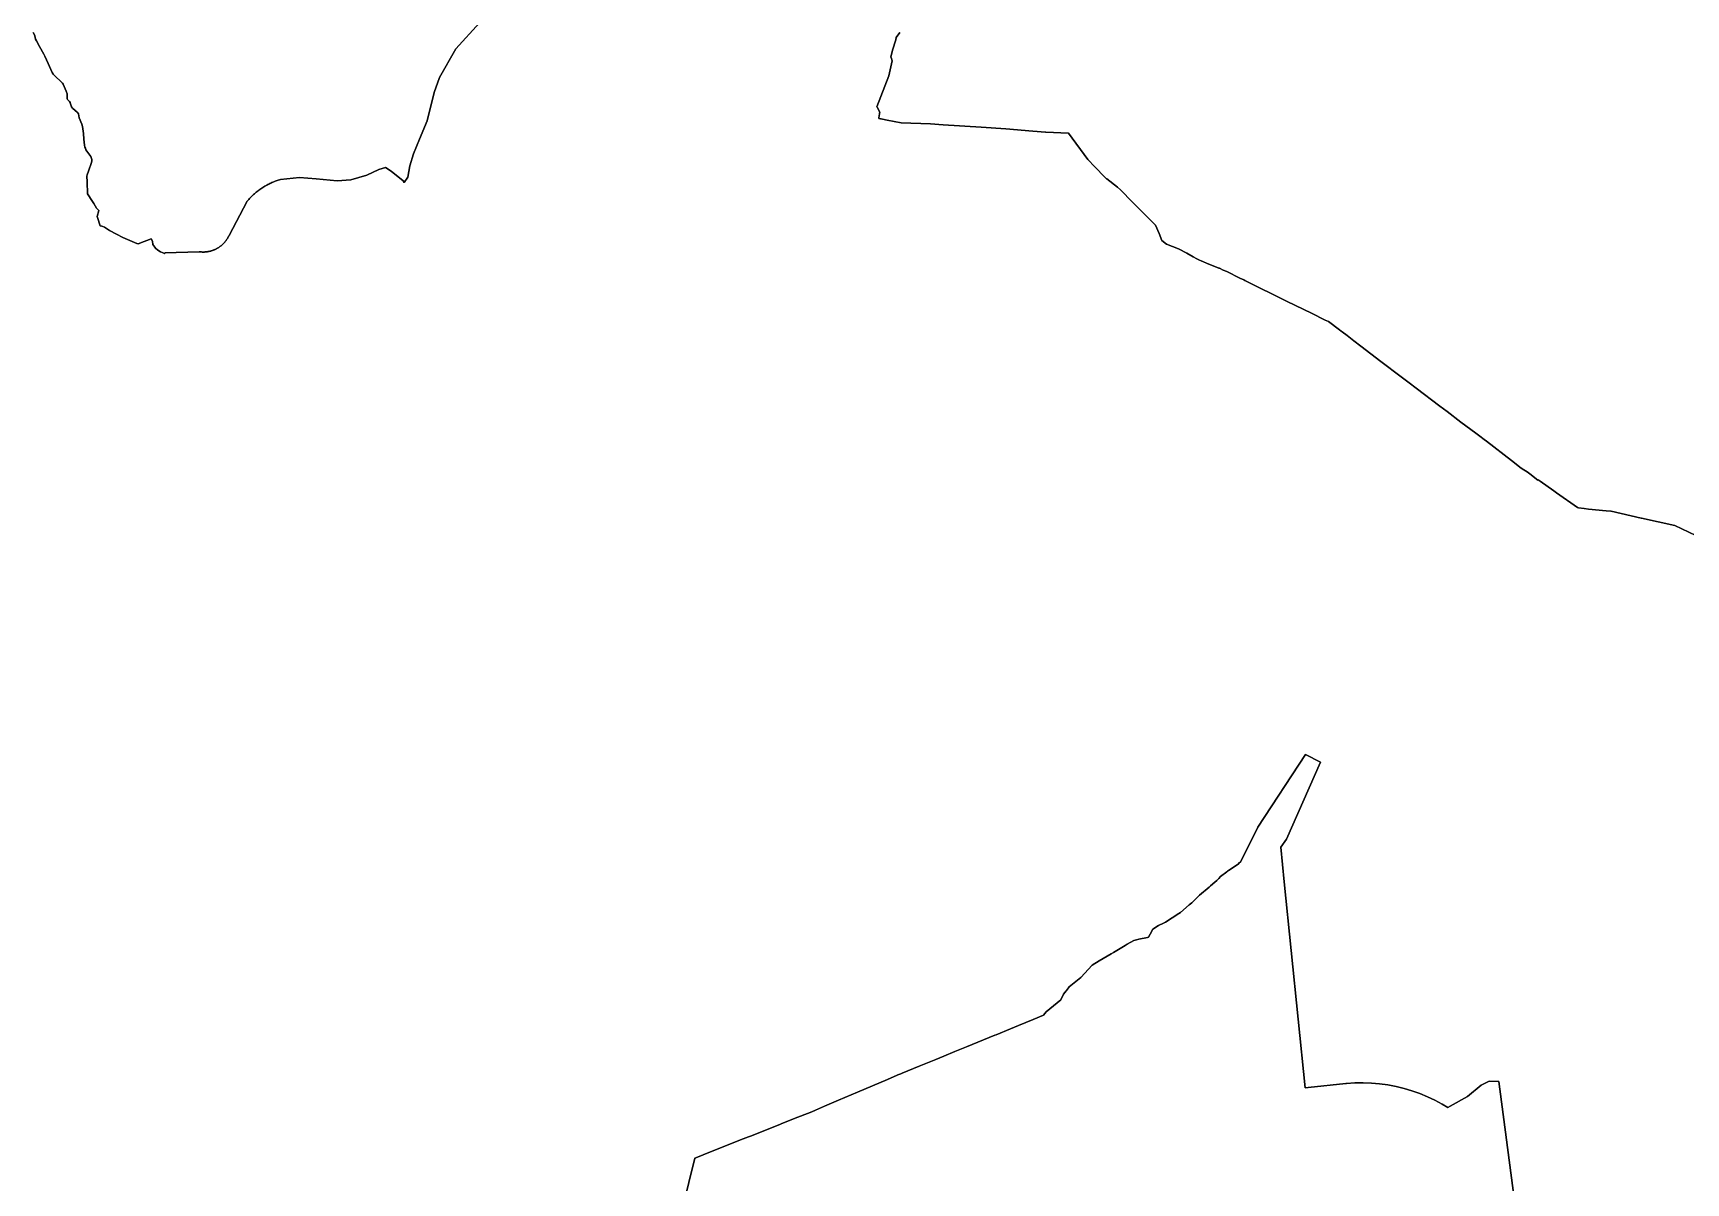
# Model space of a CAD drawing. Header units: inches. Extents: x 130170 to 284068, y 377793 to 804530.
# Drawn here: x 237639 to 240859, y 728225 to 730464 of the extents above; entities that cross this region are included whole.
import ezdxf

# ---------------------------------------------------------------- set-up
doc = ezdxf.new("R2010")
doc.units = ezdxf.units.IN
doc.header["$MEASUREMENT"] = 0
doc.layers.add('muni_il', color=7, linetype='Continuous')

msp = doc.modelspace()

# ---------------------------------------------------------------- linework, layer by layer
at = {"layer": 'muni_il'}
for points in [[(237638.7, 730464.8), (237641.4, 730460.7), (237642.2, 730458.8), (237643.7, 730452.4), (237645.4, 730448.7), (237651.5, 730437.7), (237659.7, 730422.6), (237661.6, 730418.8), (237668.2, 730404.5), (237676.2, 730386.9), (237678, 730383.8), (237680.9, 730380.6), (237694.2, 730368.2), (237695.9, 730366.6), (237697.5, 730364.6), (237703.2, 730351), (237704.9, 730345.6), (237705.4, 730336.2), (237705.7, 730334.4), (237709.5, 730330.5), (237710.7, 730329.1), (237711, 730328.4), (237713.2, 730322.4), (237713.9, 730320.4), (237715.3, 730317.9), (237716.1, 730317.2), (237724.5, 730310.2), (237726, 730308.8), (237727.4, 730306.7), (237728.4, 730298.8), (237733.9, 730286.9), (237735.2, 730282.3), (237737.1, 730268.4), (237737.5, 730257.4), (237738.7, 730245.8), (237739.8, 730242), (237740.7, 730239.6), (237741.8, 730236.9), (237751.2, 730223.3), (237752.9, 730217.5), (237753.2, 730215.2), (237752.7, 730211.9), (237750.2, 730204.3), (237749.6, 730202.8), (237747, 730195.3), (237744.2, 730187.6), (237743.4, 730185.2), (237744.2, 730174.3), (237745, 730151.1), (237745.8, 730148.8), (237753.5, 730138), (237757, 730132.4), (237762.2, 730123.1), (237766.6, 730118.4), (237763.8, 730106.5), (237764, 730104.7), (237769.5, 730088.6), (237772.6, 730088.2), (237774.9, 730087.3), (237778.1, 730085.7), (237787.8, 730079.8), (237801.2, 730072.1), (237813.3, 730065.6), (237832, 730058.4), (237840.8, 730054), (237844, 730053.8), (237846.7, 730054.6), (237868.8, 730063.3), (237871.3, 730058.9), (237872, 730052), (237875.6, 730047.3), (237877.3, 730045.4), (237881.7, 730041.2), (237886.8, 730037.7), (237893.7, 730035.1), (237894.7, 730034.8), (237895.7, 730034.4), (237895.7, 730034.5), (237895.4, 730036.2), (237895.6, 730036.2), (237962.2, 730038.2), (237963.1, 730038.1), (237964.1, 730037.9), (237965, 730037.8), (237966, 730037.8), (237966.9, 730037.7), (237967.9, 730037.6), (237968.8, 730037.6), (237969.8, 730037.6), (237970.7, 730037.6), (237971.6, 730037.6), (237972.6, 730037.6), (237973.5, 730037.7), (237974.5, 730037.8), (237975.4, 730037.8), (237976.4, 730037.9), (237977.3, 730038), (237978.3, 730038.2), (237979.2, 730038.3), (237980.1, 730038.5), (237981.1, 730038.7), (237982, 730038.9), (237982.9, 730039.1), (237983.8, 730039.3), (237984.7, 730039.5), (237985.7, 730039.8), (237986.6, 730040.1), (237987.5, 730040.3), (237988.4, 730040.7), (237989.3, 730041), (237990.1, 730041.3), (237991, 730041.7), (237991.9, 730042), (237992.8, 730042.4), (237993.6, 730042.8), (237994.5, 730043.2), (237995.3, 730043.6), (237996.2, 730044.1), (237997, 730044.5), (237997.8, 730045), (237998.6, 730045.5), (237999.5, 730046), (238000.3, 730046.5), (238001, 730047), (238001.8, 730047.5), (238002.6, 730048.1), (238003.4, 730048.7), (238004.1, 730049.2), (238004.9, 730049.8), (238005.6, 730050.4), (238006.3, 730051), (238007, 730051.7), (238007.7, 730052.3), (238008.4, 730053), (238009.1, 730053.6), (238009.8, 730054.3), (238010.4, 730055), (238011, 730055.7), (238011.7, 730056.4), (238012.3, 730057.1), (238012.9, 730057.8), (238013.5, 730058.6), (238014.1, 730059.3), (238014.6, 730060.1), (238015.2, 730060.9), (238015.7, 730061.6), (238016.3, 730062.4), (238016.8, 730063.2), (238017.3, 730064), (238017.8, 730064.8), (238018.2, 730065.7), (238018.7, 730066.5), (238019.1, 730067.3), (238019.6, 730068.2), (238020, 730069), (238020.4, 730069.9), (238055.9, 730136.5), (238057.4, 730138.2), (238058.8, 730139.9), (238060.3, 730141.6), (238061.9, 730143.2), (238063.4, 730144.9), (238065, 730146.4), (238066.6, 730148), (238068.3, 730149.5), (238070, 730151), (238071.6, 730152.5), (238073.4, 730154), (238075.1, 730155.4), (238076.9, 730156.8), (238078.7, 730158.1), (238080.5, 730159.5), (238082.3, 730160.7), (238084.2, 730162), (238086.1, 730163.2), (238088, 730164.4), (238089.9, 730165.6), (238091.8, 730166.7), (238093.8, 730167.8), (238095.8, 730168.9), (238097.8, 730169.9), (238099.8, 730170.9), (238101.8, 730171.8), (238103.9, 730172.8), (238106, 730173.7), (238108, 730174.5), (238110.1, 730175.3), (238112.2, 730176.1), (238114.4, 730176.8), (238116.5, 730177.5), (238118.7, 730178.2), (238120.8, 730178.8), (238157.7, 730182.5), (238190, 730180), (238231, 730176), (238258, 730178), (238289, 730187), (238312, 730198), (238325, 730202), (238336, 730195), (238359.6, 730176.2), (238361.9, 730173.3), (238368.5, 730183.4), (238372.8, 730205.7), (238379.5, 730228.5), (238391.5, 730257.5), (238406.4, 730293.4), (238419.8, 730348.2), (238430.2, 730377.3), (238462.5, 730433), (238508.4, 730484.2)], [(238508.4, 730484.2), (238462.5, 730433), (238430.2, 730377.3), (238419.8, 730348.2), (238406.4, 730293.4), (238391.5, 730257.5), (238379.5, 730228.5), (238372.8, 730205.7), (238368.5, 730183.4), (238361.9, 730173.3), (238359.6, 730176.2), (238336, 730195), (238325, 730202), (238312, 730198), (238289, 730187), (238258, 730178), (238231, 730176), (238190, 730180), (238157.7, 730182.5), (238120.8, 730178.8), (238118.7, 730178.2), (238116.5, 730177.5), (238114.4, 730176.8), (238112.2, 730176.1), (238110.1, 730175.3), (238108, 730174.5), (238106, 730173.7), (238103.9, 730172.8), (238101.8, 730171.8), (238099.8, 730170.9), (238097.8, 730169.9), (238095.8, 730168.9), (238093.8, 730167.8), (238091.8, 730166.7), (238089.9, 730165.6), (238088, 730164.4), (238086.1, 730163.2), (238084.2, 730162), (238082.3, 730160.7), (238080.5, 730159.5), (238078.7, 730158.1), (238076.9, 730156.8), (238075.1, 730155.4), (238073.4, 730154), (238071.6, 730152.5), (238070, 730151), (238068.3, 730149.5), (238066.6, 730148), (238065, 730146.4), (238063.4, 730144.9), (238061.9, 730143.2), (238060.3, 730141.6), (238058.8, 730139.9), (238057.4, 730138.2), (238055.9, 730136.5), (238020.4, 730069.9), (238020, 730069), (238019.6, 730068.2), (238019.1, 730067.3), (238018.7, 730066.5), (238018.2, 730065.7), (238017.8, 730064.8), (238017.3, 730064), (238016.8, 730063.2), (238016.3, 730062.4), (238015.7, 730061.6), (238015.2, 730060.9), (238014.6, 730060.1), (238014.1, 730059.3), (238013.5, 730058.6), (238012.9, 730057.8), (238012.3, 730057.1), (238011.7, 730056.4), (238011, 730055.7), (238010.4, 730055), (238009.8, 730054.3), (238009.1, 730053.6), (238008.4, 730053), (238007.7, 730052.3), (238007, 730051.7), (238006.3, 730051), (238005.6, 730050.4), (238004.9, 730049.8), (238004.1, 730049.2), (238003.4, 730048.7), (238002.6, 730048.1), (238001.8, 730047.5), (238001, 730047), (238000.3, 730046.5), (237999.5, 730046), (237998.6, 730045.5), (237997.8, 730045), (237997, 730044.5), (237996.2, 730044.1), (237995.3, 730043.6), (237994.5, 730043.2), (237993.6, 730042.8), (237992.8, 730042.4), (237991.9, 730042), (237991, 730041.7), (237990.1, 730041.3), (237989.3, 730041), (237988.4, 730040.7), (237987.5, 730040.3), (237986.6, 730040.1), (237985.7, 730039.8), (237984.7, 730039.5), (237983.8, 730039.3), (237982.9, 730039.1), (237982, 730038.9), (237981.1, 730038.7), (237980.1, 730038.5), (237979.2, 730038.3), (237978.3, 730038.2), (237977.3, 730038), (237976.4, 730037.9), (237975.4, 730037.8), (237974.5, 730037.8), (237973.5, 730037.7), (237972.6, 730037.6), (237971.6, 730037.6), (237970.7, 730037.6), (237969.8, 730037.6), (237968.8, 730037.6), (237967.9, 730037.6), (237966.9, 730037.7), (237966, 730037.8), (237965, 730037.8), (237964.1, 730037.9), (237963.1, 730038.1), (237962.2, 730038.2), (237895.6, 730036.2), (237895.4, 730036.2), (237895.7, 730034.5), (237895.7, 730034.4), (237894.7, 730034.8), (237893.7, 730035.1), (237886.8, 730037.7), (237881.7, 730041.2), (237877.3, 730045.4), (237875.6, 730047.3), (237872, 730052), (237871.3, 730058.9), (237868.8, 730063.3), (237846.7, 730054.6), (237844, 730053.8), (237840.8, 730054), (237832, 730058.4), (237813.3, 730065.6), (237801.2, 730072.1), (237787.8, 730079.8), (237778.1, 730085.7), (237774.9, 730087.3), (237772.6, 730088.2), (237769.5, 730088.6), (237764, 730104.7), (237763.8, 730106.5), (237766.6, 730118.4), (237762.2, 730123.1), (237757, 730132.4), (237753.5, 730138), (237745.8, 730148.8), (237745, 730151.1), (237744.2, 730174.3), (237743.4, 730185.2), (237744.2, 730187.6), (237747, 730195.3), (237749.6, 730202.8), (237750.2, 730204.3), (237752.7, 730211.9), (237753.2, 730215.2), (237752.9, 730217.5), (237751.2, 730223.3), (237741.8, 730236.9), (237740.7, 730239.6), (237739.8, 730242), (237738.7, 730245.8), (237737.5, 730257.4), (237737.1, 730268.4), (237735.2, 730282.3), (237733.9, 730286.9), (237728.4, 730298.8), (237727.4, 730306.7), (237726, 730308.8), (237724.5, 730310.2), (237716.1, 730317.2), (237715.3, 730317.9), (237713.9, 730320.4), (237713.2, 730322.4), (237711, 730328.4), (237710.7, 730329.1), (237709.5, 730330.5), (237705.7, 730334.4), (237705.4, 730336.2), (237704.9, 730345.6), (237703.2, 730351), (237697.5, 730364.6), (237695.9, 730366.6), (237694.2, 730368.2), (237680.9, 730380.6), (237678, 730383.8), (237676.2, 730386.9), (237668.2, 730404.5), (237661.6, 730418.8), (237659.7, 730422.6), (237651.5, 730437.7), (237645.4, 730448.7), (237643.7, 730452.4), (237642.2, 730458.8), (237641.4, 730460.7), (237638.7, 730464.8)], [(239327.5, 730465.1), (239320.2, 730455.1), (239319.2, 730451.1), (239312.7, 730431), (239309.9, 730417.4), (239309.8, 730417.3), (239310.2, 730416.3), (239312.5, 730409.9), (239305.5, 730380.7), (239282.7, 730320.1), (239282.8, 730319.9), (239288, 730309.8), (239287.8, 730307.7), (239287.8, 730307.6), (239287.7, 730306.9), (239286.6, 730298.7), (239286.5, 730297.8), (239289.3, 730297.2), (239291.1, 730296.8), (239299.3, 730294.8), (239302.3, 730294.2), (239329.7, 730289), (239387, 730287), (239411.8, 730285.4), (239485.9, 730280.6), (239534, 730277.2), (239586.3, 730273.1), (239610.7, 730270.8), (239611.6, 730270.7), (239655.8, 730269.2), (239693.7, 730218.1), (239693.7, 730218), (239707, 730203.4), (239726.3, 730183.4), (239729.4, 730181), (239730.8, 730179.9), (239751.5, 730164.1), (239756.8, 730158.7), (239780.5, 730134.6), (239825.4, 730090.2), (239832.2, 730073.8), (239837.5, 730059.8), (239846.8, 730053.2), (239870, 730043.9), (239886.2, 730035.1), (239898.8, 730028.1), (239905.5, 730024.4), (239911.2, 730021.4), (239914.4, 730020.1), (239914.5, 730020.1), (239929, 730014.2), (239943.8, 730008.4), (239948.8, 730006.4), (239950, 730005.9), (239957.3, 730002.3), (239964.4, 729999.8), (239989.4, 729986.9), (239997.6, 729983.3), (239999.6, 729982.3), (240082.1, 729941.5), (240129, 729918.3), (240156, 729905), (240162.1, 729902), (240183.7, 729885.8), (240186.7, 729883.6), (240188.8, 729881.9), (240198.4, 729874.7), (240211.4, 729864.8), (240225, 729854.4), (240264.3, 729824.6), (240303.8, 729794.8), (240319.7, 729782.8), (240333.2, 729772.5), (240379.4, 729737.5), (240393.3, 729727.2), (240420.4, 729706.4), (240449.4, 729684.5), (240457, 729678.8), (240465.5, 729672.2), (240469.8, 729668.9), (240518.9, 729631.3), (240537.9, 729616.8), (240543, 729613.6), (240549, 729609.4), (240554.2, 729605.4), (240570.4, 729593.3), (240570.8, 729594), (240574.8, 729591.2), (240601.4, 729572.2), (240606.2, 729568.8), (240606.2, 729568.8), (240647.1, 729540.3), (240649, 729539.1), (240660.3, 729537.9), (240668.7, 729537.1), (240703, 729533.6), (240712.1, 729532.6), (240712.9, 729532.6), (240771.5, 729519.2), (240772, 729519.1), (240837, 729504.9), (240905, 729472.2)], [(240905, 729472.2), (240837, 729504.9), (240772, 729519.1), (240771.5, 729519.2), (240712.9, 729532.6), (240712.1, 729532.6), (240703, 729533.6), (240668.7, 729537.1), (240660.3, 729537.9), (240649, 729539.1), (240647.1, 729540.3), (240606.2, 729568.8), (240606.2, 729568.8), (240601.4, 729572.2), (240574.8, 729591.2), (240570.8, 729594), (240570.4, 729593.3), (240554.2, 729605.4), (240549, 729609.4), (240543, 729613.6), (240537.9, 729616.8), (240518.9, 729631.3), (240469.8, 729668.9), (240465.5, 729672.2), (240457, 729678.8), (240449.4, 729684.5), (240420.4, 729706.4), (240393.3, 729727.2), (240379.4, 729737.5), (240333.2, 729772.5), (240319.7, 729782.8), (240303.8, 729794.8), (240264.3, 729824.6), (240225, 729854.4), (240211.4, 729864.8), (240198.4, 729874.7), (240188.8, 729881.9), (240186.7, 729883.6), (240183.7, 729885.8), (240162.1, 729902), (240156, 729905), (240129, 729918.3), (240082.1, 729941.5), (239999.6, 729982.3), (239997.6, 729983.3), (239989.4, 729986.9), (239964.4, 729999.8), (239957.3, 730002.3), (239950, 730005.9), (239948.8, 730006.4), (239943.8, 730008.4), (239929, 730014.2), (239914.5, 730020.1), (239914.4, 730020.1), (239911.2, 730021.4), (239905.5, 730024.4), (239898.8, 730028.1), (239886.2, 730035.1), (239870, 730043.9), (239846.8, 730053.2), (239837.5, 730059.8), (239832.2, 730073.8), (239825.4, 730090.2), (239780.5, 730134.6), (239756.8, 730158.7), (239751.5, 730164.1), (239730.8, 730179.9), (239729.4, 730181), (239726.3, 730183.4), (239707, 730203.4), (239693.7, 730218), (239693.7, 730218.1), (239655.8, 730269.2), (239611.6, 730270.7), (239610.7, 730270.8), (239586.3, 730273.1), (239534, 730277.2), (239485.9, 730280.6), (239411.8, 730285.4), (239387, 730287), (239329.7, 730289), (239302.3, 730294.2), (239299.3, 730294.8), (239291.1, 730296.8), (239289.3, 730297.2), (239286.5, 730297.8), (239286.6, 730298.7), (239287.7, 730306.9), (239287.8, 730307.6), (239287.8, 730307.7), (239288, 730309.8), (239282.8, 730319.9), (239282.7, 730320.1), (239305.5, 730380.7), (239312.5, 730409.9), (239310.2, 730416.3), (239309.8, 730417.3), (239309.9, 730417.4), (239312.7, 730431), (239319.2, 730451.1), (239320.2, 730455.1), (239327.5, 730465.1)], [(240524.2, 728195), (240494, 728422.2), (240475, 728423), (240460, 728415), (240433, 728393), (240399, 728374), (240394.7, 728371.6), (240383.9, 728378), (240369.7, 728385.6), (240355.1, 728392.5), (240340.1, 728398.6), (240324.9, 728404), (240309.4, 728408.6), (240293.8, 728412.4), (240277.9, 728415.4), (240261.9, 728417.7), (240245.8, 728419.1), (240229.7, 728419.7), (240213.6, 728419.5), (240197.4, 728418.5), (240196.1, 728418.4), (240122.5, 728410.5), (240117, 728409.9), (240076.1, 728810.8), (240069.2, 728878.5), (240080.8, 728894.1), (240147, 729043.8), (240117.8, 729059.3), (240024.4, 728917.4), (239990.7, 728849.2), (239989, 728848.7), (239986.6, 728845.5), (239967.8, 728833.3), (239965.7, 728831.6), (239964.1, 728830.4), (239964, 728830.3), (239952.2, 728821.6), (239948.7, 728817.6), (239944.9, 728813.4), (239941, 728810.6), (239932.5, 728803.1), (239929.9, 728800.9), (239929.8, 728800.8), (239911.2, 728784.9), (239907.6, 728781.8), (239895.9, 728770), (239891.1, 728766.1), (239874.1, 728751.4), (239870.8, 728749.4), (239844.6, 728732.5), (239840.9, 728730.2), (239830.9, 728725.9), (239819.8, 728719.1), (239814.9, 728709.2), (239811.8, 728703.1), (239809.8, 728702.7), (239793, 728699.1), (239788.3, 728698.2), (239783, 728697), (239770.4, 728689.5), (239770, 728689.3), (239766.3, 728687), (239743.3, 728673.4), (239739.1, 728671), (239715.5, 728657), (239702, 728649), (239680.1, 728624.4), (239657, 728606.2), (239652.4, 728600.1), (239651.1, 728598.6), (239646, 728592.5), (239641, 728581.2), (239612.3, 728558), (239607.4, 728551), (239586.9, 728542.6), (239558.7, 728531.1), (239542.5, 728524.4), (239514.8, 728513.1), (239512.5, 728512.2), (239456.8, 728489.4), (239434.6, 728480.3), (239413, 728471.5), (239397.6, 728465.2), (239365, 728451.8), (239331.8, 728438.3), (239329, 728437.1), (239323.2, 728434.8), (239322.2, 728434.4), (239303, 728426.3), (239244.8, 728401.4), (239207.9, 728385.7), (239180.7, 728374.1), (239162.9, 728366.4), (239155.7, 728363.3), (239119.8, 728349.1), (239096.3, 728339.8), (239093.5, 728338.6), (239036.5, 728315.9), (239032.6, 728314.4), (239017.1, 728308.2), (238989.3, 728297.2), (238945.3, 728279.7), (238943, 728278.7), (238927.7, 728272.7), (238916, 728225.5), (238893.2, 728133.7)], [(238893.2, 728133.7), (238916, 728225.5), (238927.7, 728272.7), (238943, 728278.7), (238945.3, 728279.7), (238989.3, 728297.2), (239017.1, 728308.2), (239032.6, 728314.4), (239036.5, 728315.9), (239093.5, 728338.6), (239096.3, 728339.8), (239119.8, 728349.1), (239155.7, 728363.3), (239162.9, 728366.4), (239180.7, 728374.1), (239207.9, 728385.7), (239244.8, 728401.4), (239303, 728426.3), (239322.2, 728434.4), (239323.2, 728434.8), (239329, 728437.1), (239331.8, 728438.3), (239365, 728451.8), (239397.6, 728465.2), (239413, 728471.5), (239434.6, 728480.3), (239456.8, 728489.4), (239512.5, 728512.2), (239514.8, 728513.1), (239542.5, 728524.4), (239558.7, 728531.1), (239586.9, 728542.6), (239607.4, 728551), (239612.3, 728558), (239641, 728581.2), (239646, 728592.5), (239651.1, 728598.6), (239652.4, 728600.1), (239657, 728606.2), (239680.1, 728624.4), (239702, 728649), (239715.5, 728657), (239739.1, 728671), (239743.3, 728673.4), (239766.3, 728687), (239770, 728689.3), (239770.4, 728689.5), (239783, 728697), (239788.3, 728698.2), (239793, 728699.1), (239809.8, 728702.7), (239811.8, 728703.1), (239814.9, 728709.2), (239819.8, 728719.1), (239830.9, 728725.9), (239840.9, 728730.2), (239844.6, 728732.5), (239870.8, 728749.4), (239874.1, 728751.4), (239891.1, 728766.1), (239895.9, 728770), (239907.6, 728781.8), (239911.2, 728784.9), (239929.8, 728800.8), (239929.9, 728800.9), (239932.5, 728803.1), (239941, 728810.6), (239944.9, 728813.4), (239948.7, 728817.6), (239952.2, 728821.6), (239964, 728830.3), (239964.1, 728830.4), (239965.7, 728831.6), (239967.8, 728833.3), (239986.6, 728845.5), (239989, 728848.7), (239990.7, 728849.2), (240024.4, 728917.4), (240117.8, 729059.3), (240147, 729043.8), (240080.8, 728894.1), (240069.2, 728878.5), (240076.1, 728810.8), (240117, 728409.9), (240122.5, 728410.5), (240196.1, 728418.4), (240197.4, 728418.5), (240213.6, 728419.5), (240229.7, 728419.7), (240245.8, 728419.1), (240261.9, 728417.7), (240277.9, 728415.4), (240293.8, 728412.4), (240309.4, 728408.6), (240324.9, 728404), (240340.1, 728398.6), (240355.1, 728392.5), (240369.7, 728385.6), (240383.9, 728378), (240394.7, 728371.6), (240399, 728374), (240433, 728393), (240460, 728415), (240475, 728423), (240494, 728422.2), (240524.2, 728195)]]:
    msp.add_lwpolyline(points, dxfattribs=at)

doc.saveas('drawing.dxf')
